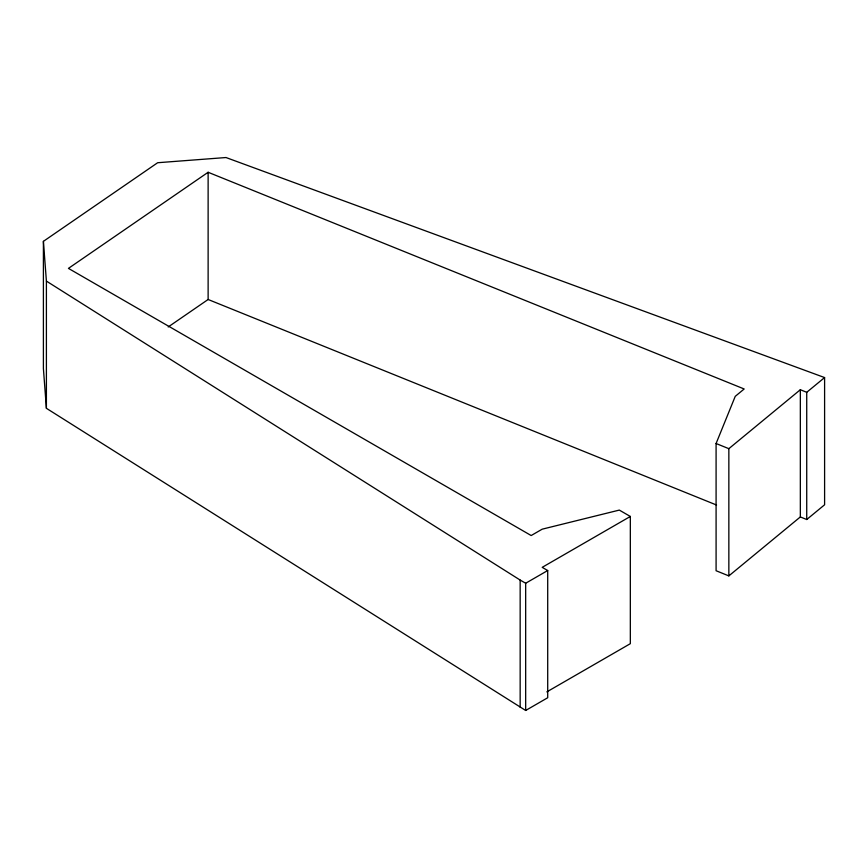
<?xml version="1.0" encoding="UTF-8"?>
<svg xmlns="http://www.w3.org/2000/svg" width="868" height="868" viewBox="0 0 868 868"><rect width="100%" height="100%" fill="white"/><g stroke="black" fill="none" stroke-linecap="round" stroke-linejoin="round"><path stroke-width="1.3" d="M630.331 516.46L542.196 567.346L547.708 570.526L547.708 697.742L525.672 710.469L46.405 408.318L43.4 368.564L43.4 241.347L157.661 162.728L225.995 157.531L824.6 377.569L806.73 392.303L800.339 389.721L800.339 516.937L728.849 575.896L716.089 570.732L716.089 443.515L735.239 396.351L744.18 388.983L208.125 172.276L68.442 268.386L531.173 535.534L542.196 529.176L619.318 510.091L630.331 516.46L630.331 643.676L546.829 691.883M728.849 575.896L728.849 448.669L800.339 389.721M800.339 516.937L806.73 519.52L824.6 504.785L824.6 377.569M168.218 326.954L208.125 299.493L208.125 172.276M43.4 241.347L46.405 281.102L520.16 580.063L525.672 583.242L547.708 570.526M716.089 443.515L728.849 448.669M208.125 299.493L716.567 505.035M806.73 392.303L806.73 519.52M525.672 583.242L525.672 710.469M520.16 580.063L520.16 707.279M46.405 281.102L46.405 408.318"/></g></svg>
